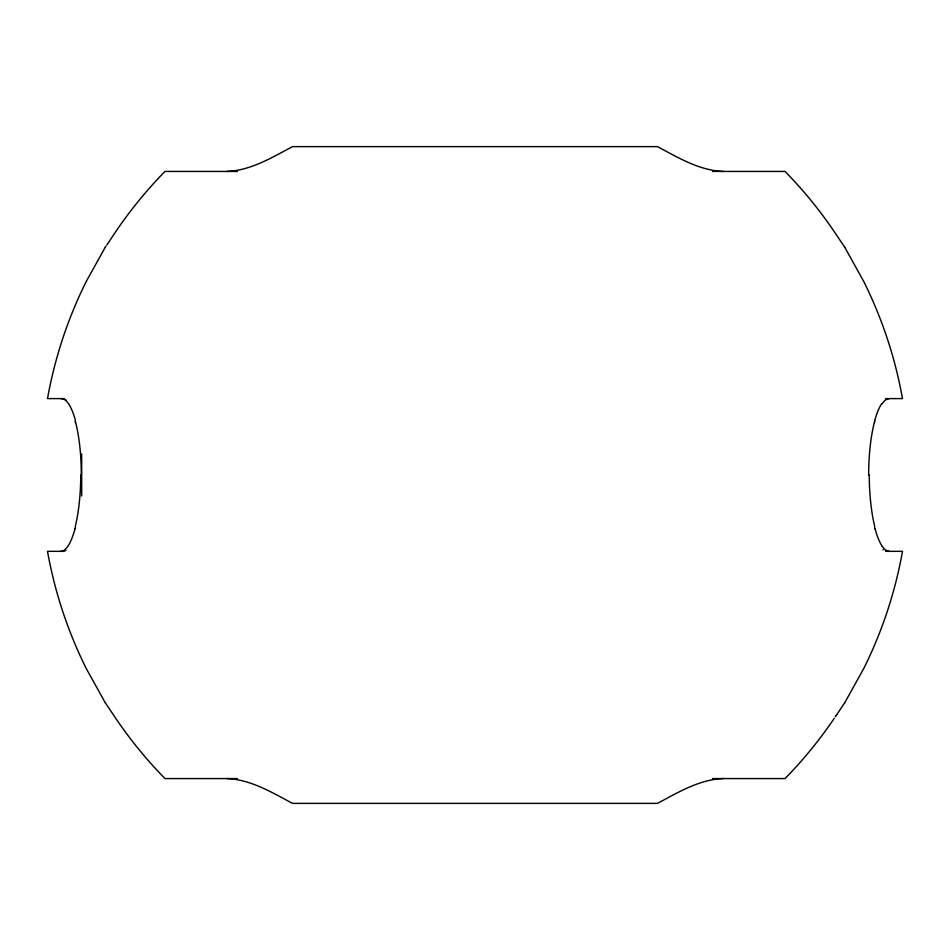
<?xml version="1.0" encoding="UTF-8"?>
<svg xmlns="http://www.w3.org/2000/svg" width="950" height="950" viewBox="0 0 950 950"><rect width="100%" height="100%" fill="white"/><g stroke="black" fill="none" stroke-linecap="round" stroke-linejoin="round"><path stroke-width="1.43" d="M874.511 422.584L874.926 420.957M75.478 527.333L75.062 528.96M105.248 247.261L86.212 281.544A434.257 434.257 0 0 0 47.512 398.596L63.84 398.596M844.752 702.739L863.788 668.456A434.257 434.257 0 0 0 902.5 551.332L886.124 551.332M881.612 404.178L885.222 400.045L889.046 398.596M837.71 713.189L844.669 702.834M837.366 713.699L836.903 714.388M836.677 714.744L836.095 715.611M835.857 715.956L835.276 716.822M106.78 245.076L115.781 231.61A433.912 433.912 0 0 1 164.967 171.428L237.429 171.428M105.937 246.323L105.355 247.131M885.887 398.822L887.49 398.596M226.824 171.428C250.741 170.525 271.949 157.522 292.529 146.621L657.471 146.621C678.062 157.546 699.248 170.513 723.176 171.428M723.176 778.572C699.248 779.499 678.062 792.443 657.471 803.379L292.529 803.379C271.938 792.443 250.752 779.499 226.824 778.572M712.571 171.428L785.033 171.428A433.912 433.912 0 0 1 834.219 231.61L844.669 247.166M886.113 398.596L902.488 398.596A434.257 434.257 0 0 0 863.788 281.544L844.752 247.261M63.828 551.332L47.5 551.332A434.257 434.257 0 0 0 86.212 668.456L105.248 702.739M237.429 778.572L164.967 778.572A433.912 433.912 0 0 1 115.781 718.39L105.355 702.869M712.571 778.572L785.033 778.572A433.912 433.912 0 0 0 834.219 718.39M887.514 551.332L885.899 551.107M888.939 551.332L885.234 549.872L881.624 545.739M874.938 528.96L874.546 527.44M75.074 420.957L75.489 422.584M81.676 453.946L81.676 495.971M75.014 528.782A80.56 20.045 -89.3 0 1 60.943 551.261M80.786 474.988A75.133 19.047 -89.8 0 1 75.264 526.526M75.584 422.251A75.133 19.594 -90 0 1 81.332 474.952M60.954 398.679A80.56 20.342 89.7 0 1 75.299 419.971M874.736 526.49A75.145 19.036 89.8 0 1 869.226 474.988M868.656 474.952A75.133 19.594 90 0 1 874.416 422.239M874.807 420.446A79.337 20.045 -89.7 0 1 881.576 403.881M881.648 545.419A79.337 19.784 89.4 0 1 875.033 528.556M65.93 550.466A80.714 21.529 -89.7 0 1 65.479 550.679M64.101 551.107A80.714 21.529 -89.7 0 1 62.486 551.178M62.51 398.727A80.714 21.197 89.2 0 1 64.113 398.976M65.704 399.701A80.714 21.197 89.2 0 1 65.93 399.843M883.156 549.848A80.607 21.422 89.6 0 1 882.93 549.682"/></g></svg>
